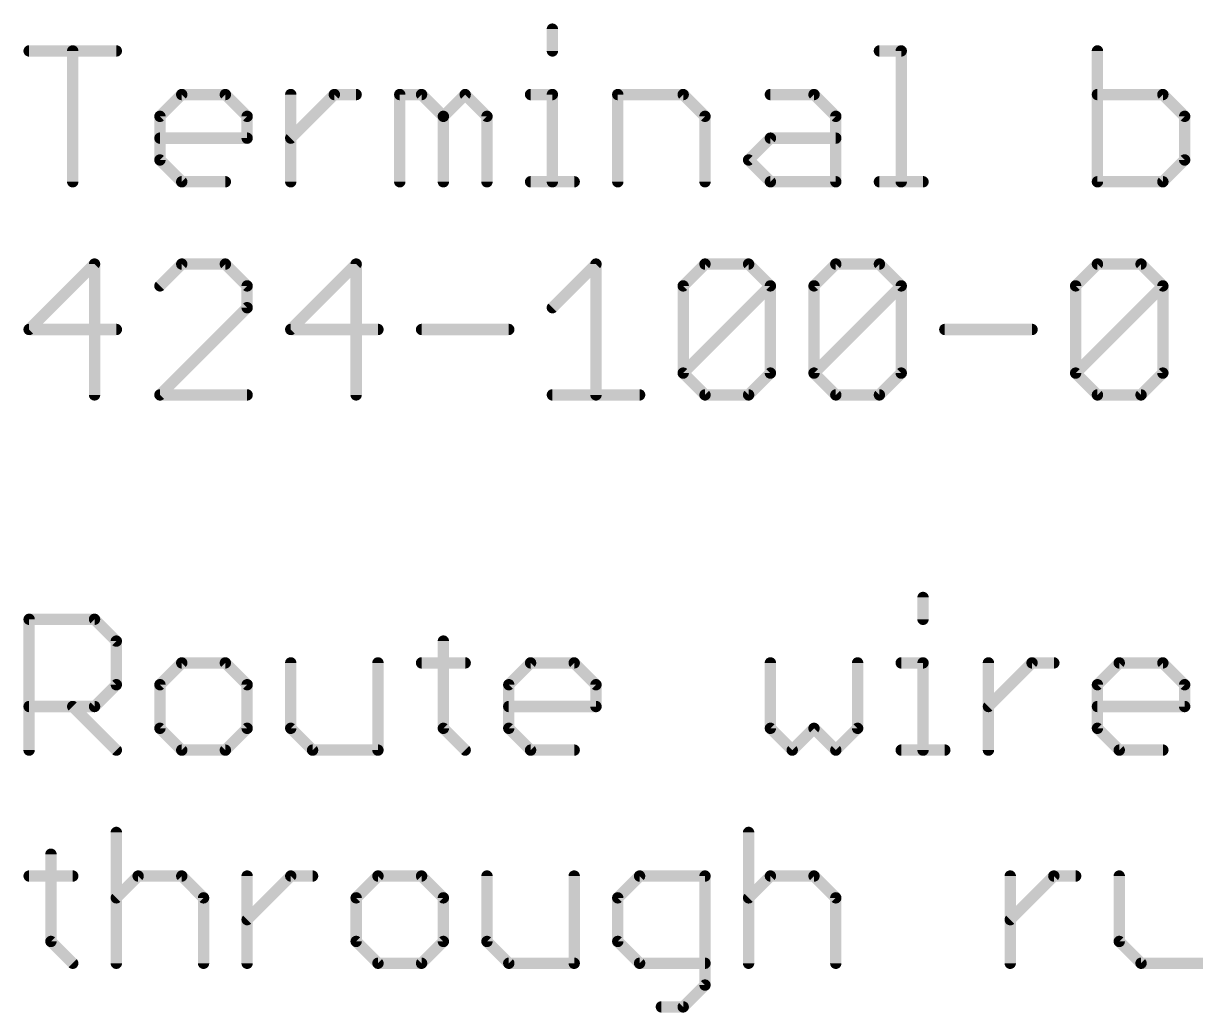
# Model space of a CAD drawing. Extents: x 0 to 387, y 0 to 260.
# Drawn here: x 154.94 to 175.9, y 86.85 to 104.53 of the extents above; entities that cross this region are included whole.
import ezdxf

# ---------------------------------------------------------------- set-up
doc = ezdxf.new("R2010")
doc.units = 0
doc.layers.add('94', color=14, linetype='CONTINUOUS')

msp = doc.modelspace()

# ---------------------------------------------------------------- linework, layer by layer
at = {"layer": '94', "const_width": 0.2032}
for points in [[(164.3968, 104.4302), (164.3968, 104.0404)], [(155.0416, 104.0404), (156.6008, 104.0404)], [(155.8212, 101.7016), (155.8212, 104.0404)], [(170.2438, 104.0404), (170.6336, 104.0404)], [(170.6336, 104.0404), (170.6336, 101.7016)], [(174.1418, 104.0404), (174.1418, 101.7016)], [(157.3804, 102.871), (157.7702, 103.2608)], [(157.7702, 103.2608), (158.5498, 103.2608)], [(158.5498, 103.2608), (158.9396, 102.871)], [(159.7192, 101.7016), (159.7192, 103.2608)], [(159.7192, 102.4812), (160.4988, 103.2608)], [(160.4988, 103.2608), (160.8886, 103.2608)], [(161.6682, 101.7016), (161.6682, 103.2608)], [(161.6682, 103.2608), (162.058, 103.2608)], [(162.058, 103.2608), (162.4478, 102.871)], [(162.4478, 102.871), (162.8376, 103.2608)], [(162.8376, 103.2608), (163.2274, 102.871)], [(164.007, 103.2608), (164.3968, 103.2608)], [(164.3968, 103.2608), (164.3968, 101.7016)], [(165.5662, 101.7016), (165.5662, 103.2608)], [(165.5662, 103.2608), (166.7356, 103.2608)], [(166.7356, 103.2608), (167.1254, 102.871)], [(168.2948, 103.2608), (169.0744, 103.2608)], [(169.0744, 103.2608), (169.4642, 102.871)], [(175.3112, 103.2608), (174.1418, 103.2608)], [(175.701, 102.871), (175.3112, 103.2608)], [(157.3804, 102.0914), (157.3804, 102.871)], [(158.9396, 102.871), (158.9396, 102.4812)], [(162.4478, 102.871), (162.4478, 101.7016)], [(163.2274, 102.871), (163.2274, 101.7016)], [(167.1254, 102.871), (167.1254, 101.7016)], [(169.4642, 102.871), (169.4642, 101.7016)], [(175.701, 102.0914), (175.701, 102.871)], [(158.9396, 102.4812), (157.3804, 102.4812)], [(167.905, 102.0914), (168.2948, 102.4812)], [(168.2948, 102.4812), (169.4642, 102.4812)], [(157.7702, 101.7016), (157.3804, 102.0914)], [(168.2948, 101.7016), (167.905, 102.0914)], [(175.3112, 101.7016), (175.701, 102.0914)], [(158.5498, 101.7016), (157.7702, 101.7016)], [(164.007, 101.7016), (164.7866, 101.7016)], [(169.4642, 101.7016), (168.2948, 101.7016)], [(170.2438, 101.7016), (171.0234, 101.7016)], [(174.1418, 101.7016), (175.3112, 101.7016)], [(156.211, 100.2304), (155.0416, 99.061)], [(156.211, 97.8916), (156.211, 100.2304)], [(157.7702, 100.2304), (157.3804, 99.8406)], [(158.5498, 100.2304), (157.7702, 100.2304)], [(158.9396, 99.8406), (158.5498, 100.2304)], [(160.8886, 100.2304), (159.7192, 99.061)], [(160.8886, 97.8916), (160.8886, 100.2304)], [(164.3968, 99.4508), (165.1764, 100.2304)], [(165.1764, 100.2304), (165.1764, 97.8916)], [(166.7356, 99.8406), (167.1254, 100.2304)], [(167.1254, 100.2304), (167.905, 100.2304)], [(167.905, 100.2304), (168.2948, 99.8406)], [(169.0744, 99.8406), (169.4642, 100.2304)], [(169.4642, 100.2304), (170.2438, 100.2304)], [(170.2438, 100.2304), (170.6336, 99.8406)], [(173.752, 99.8406), (174.1418, 100.2304)], [(174.1418, 100.2304), (174.9214, 100.2304)], [(174.9214, 100.2304), (175.3112, 99.8406)], [(158.9396, 99.4508), (158.9396, 99.8406)], [(166.7356, 98.2814), (166.7356, 99.8406)], [(166.7356, 98.2814), (168.2948, 99.8406)], [(168.2948, 99.8406), (168.2948, 98.2814)], [(169.0744, 98.2814), (169.0744, 99.8406)], [(169.0744, 98.2814), (170.6336, 99.8406)], [(170.6336, 99.8406), (170.6336, 98.2814)], [(173.752, 98.2814), (173.752, 99.8406)], [(173.752, 98.2814), (175.3112, 99.8406)], [(175.3112, 99.8406), (175.3112, 98.2814)], [(157.3804, 97.8916), (158.9396, 99.4508)], [(155.0416, 99.061), (156.6008, 99.061)], [(159.7192, 99.061), (161.2784, 99.061)], [(162.058, 99.061), (163.6172, 99.061)], [(171.4132, 99.061), (172.9724, 99.061)], [(167.1254, 97.8916), (166.7356, 98.2814)], [(168.2948, 98.2814), (167.905, 97.8916)], [(169.4642, 97.8916), (169.0744, 98.2814)], [(170.6336, 98.2814), (170.2438, 97.8916)], [(174.1418, 97.8916), (173.752, 98.2814)], [(175.3112, 98.2814), (174.9214, 97.8916)], [(158.9396, 97.8916), (157.3804, 97.8916)], [(164.3968, 97.8916), (165.956, 97.8916)], [(167.905, 97.8916), (167.1254, 97.8916)], [(170.2438, 97.8916), (169.4642, 97.8916)], [(174.9214, 97.8916), (174.1418, 97.8916)], [(171.0234, 94.2702), (171.0234, 93.8804)], [(155.0416, 91.5416), (155.0416, 93.8804)], [(155.0416, 93.8804), (156.211, 93.8804)], [(156.211, 93.8804), (156.6008, 93.4906)], [(156.6008, 93.4906), (156.6008, 92.711)], [(162.4478, 93.4906), (162.4478, 91.9314)], [(157.7702, 93.1008), (157.3804, 92.711)], [(158.5498, 93.1008), (157.7702, 93.1008)], [(158.9396, 92.711), (158.5498, 93.1008)], [(159.7192, 93.1008), (159.7192, 91.9314)], [(161.2784, 91.5416), (161.2784, 93.1008)], [(162.058, 93.1008), (162.8376, 93.1008)], [(163.6172, 92.711), (164.007, 93.1008)], [(164.007, 93.1008), (164.7866, 93.1008)], [(164.7866, 93.1008), (165.1764, 92.711)], [(168.2948, 93.1008), (168.2948, 91.9314)], [(169.854, 91.9314), (169.854, 93.1008)], [(170.6336, 93.1008), (171.0234, 93.1008)], [(171.0234, 93.1008), (171.0234, 91.5416)], [(172.1928, 91.5416), (172.1928, 93.1008)], [(172.1928, 92.3212), (172.9724, 93.1008)], [(172.9724, 93.1008), (173.3622, 93.1008)], [(174.1418, 92.711), (174.5316, 93.1008)], [(174.5316, 93.1008), (175.3112, 93.1008)], [(175.3112, 93.1008), (175.701, 92.711)], [(156.6008, 92.711), (156.211, 92.3212)], [(157.3804, 92.711), (157.3804, 91.9314)], [(158.9396, 91.9314), (158.9396, 92.711)], [(163.6172, 91.9314), (163.6172, 92.711)], [(165.1764, 92.711), (165.1764, 92.3212)], [(174.1418, 91.9314), (174.1418, 92.711)], [(175.701, 92.711), (175.701, 92.3212)], [(156.211, 92.3212), (155.0416, 92.3212)], [(155.8212, 92.3212), (156.6008, 91.5416)], [(165.1764, 92.3212), (163.6172, 92.3212)], [(175.701, 92.3212), (174.1418, 92.3212)], [(157.3804, 91.9314), (157.7702, 91.5416)], [(158.5498, 91.5416), (158.9396, 91.9314)], [(159.7192, 91.9314), (160.109, 91.5416)], [(162.4478, 91.9314), (162.8376, 91.5416)], [(164.007, 91.5416), (163.6172, 91.9314)], [(168.2948, 91.9314), (168.6846, 91.5416)], [(168.6846, 91.5416), (169.0744, 91.9314)], [(169.0744, 91.9314), (169.4642, 91.5416)], [(169.4642, 91.5416), (169.854, 91.9314)], [(174.5316, 91.5416), (174.1418, 91.9314)], [(157.7702, 91.5416), (158.5498, 91.5416)], [(160.109, 91.5416), (161.2784, 91.5416)], [(164.7866, 91.5416), (164.007, 91.5416)], [(170.6336, 91.5416), (171.4132, 91.5416)], [(175.3112, 91.5416), (174.5316, 91.5416)], [(156.6008, 90.0704), (156.6008, 87.7316)], [(167.905, 90.0704), (167.905, 87.7316)], [(155.4314, 89.6806), (155.4314, 88.1214)], [(155.0416, 89.2908), (155.8212, 89.2908)], [(156.6008, 88.901), (156.9906, 89.2908)], [(156.9906, 89.2908), (157.7702, 89.2908)], [(157.7702, 89.2908), (158.16, 88.901)], [(158.9396, 87.7316), (158.9396, 89.2908)], [(158.9396, 88.5112), (159.7192, 89.2908)], [(159.7192, 89.2908), (160.109, 89.2908)], [(161.2784, 89.2908), (160.8886, 88.901)], [(162.058, 89.2908), (161.2784, 89.2908)], [(162.4478, 88.901), (162.058, 89.2908)], [(163.2274, 89.2908), (163.2274, 88.1214)], [(164.7866, 87.7316), (164.7866, 89.2908)], [(165.956, 89.2908), (165.5662, 88.901)], [(167.1254, 89.2908), (165.956, 89.2908)], [(167.1254, 87.3418), (167.1254, 89.2908)], [(167.905, 88.901), (168.2948, 89.2908)], [(168.2948, 89.2908), (169.0744, 89.2908)], [(169.0744, 89.2908), (169.4642, 88.901)], [(172.5826, 87.7316), (172.5826, 89.2908)], [(172.5826, 88.5112), (173.3622, 89.2908)], [(173.3622, 89.2908), (173.752, 89.2908)], [(174.5316, 89.2908), (174.5316, 88.1214)], [(158.16, 88.901), (158.16, 87.7316)], [(160.8886, 88.901), (160.8886, 88.1214)], [(162.4478, 88.1214), (162.4478, 88.901)], [(165.5662, 88.901), (165.5662, 88.1214)], [(169.4642, 88.901), (169.4642, 87.7316)], [(155.4314, 88.1214), (155.8212, 87.7316)], [(160.8886, 88.1214), (161.2784, 87.7316)], [(162.058, 87.7316), (162.4478, 88.1214)], [(163.2274, 88.1214), (163.6172, 87.7316)], [(165.5662, 88.1214), (165.956, 87.7316)], [(174.5316, 88.1214), (174.9214, 87.7316)], [(161.2784, 87.7316), (162.058, 87.7316)], [(163.6172, 87.7316), (164.7866, 87.7316)], [(165.956, 87.7316), (167.1254, 87.7316)], [(174.9214, 87.7316), (176.0908, 87.7316)], [(166.7356, 86.952), (167.1254, 87.3418)], [(166.3458, 86.952), (166.7356, 86.952)]]:
    msp.add_lwpolyline(points, dxfattribs=at)
at = {"layer": '94', "const_width": 0.1016}
for points in [[(164.4476, 104.4302, 1), (164.346, 104.4302)], [(155.0416, 104.0912, 1), (155.0416, 103.9896)], [(155.872, 104.0404, 1), (155.7704, 104.0404)], [(156.6008, 103.9896, 1), (156.6008, 104.0912)], [(164.346, 104.0404, 1), (164.4476, 104.0404)], [(170.2438, 104.0912, 1), (170.2438, 103.9896)], [(170.6844, 104.0404, 1), (170.5828, 104.0404)], [(170.6336, 103.9896, 1), (170.6336, 104.0912)], [(174.1926, 104.0404, 1), (174.091, 104.0404)], [(157.7702, 103.3116, 1), (157.7702, 103.21)], [(157.8061, 103.2249, 1), (157.7343, 103.2967)], [(158.5857, 103.2967, 1), (158.5139, 103.2249)], [(158.5498, 103.21, 1), (158.5498, 103.3116)], [(159.77, 103.2608, 1), (159.6684, 103.2608)], [(160.4988, 103.3116, 1), (160.4988, 103.21)], [(160.5347, 103.2249, 1), (160.4629, 103.2967)], [(160.8886, 103.21, 1), (160.8886, 103.3116)], [(161.719, 103.2608, 1), (161.6174, 103.2608)], [(161.6682, 103.3116, 1), (161.6682, 103.21)], [(162.0939, 103.2967, 1), (162.0221, 103.2249)], [(162.058, 103.21, 1), (162.058, 103.3116)], [(162.8735, 103.2967, 1), (162.8017, 103.2249)], [(162.8735, 103.2249, 1), (162.8017, 103.2967)], [(164.007, 103.3116, 1), (164.007, 103.21)], [(164.4476, 103.2608, 1), (164.346, 103.2608)], [(164.3968, 103.21, 1), (164.3968, 103.3116)], [(165.617, 103.2608, 1), (165.5154, 103.2608)], [(165.5662, 103.3116, 1), (165.5662, 103.21)], [(166.7715, 103.2967, 1), (166.6997, 103.2249)], [(166.7356, 103.21, 1), (166.7356, 103.3116)], [(168.2948, 103.3116, 1), (168.2948, 103.21)], [(169.1103, 103.2967, 1), (169.0385, 103.2249)], [(169.0744, 103.21, 1), (169.0744, 103.3116)], [(174.1418, 103.3116, 1), (174.1418, 103.21)], [(175.3471, 103.2967, 1), (175.2752, 103.2249)], [(175.3112, 103.21, 1), (175.3112, 103.3116)], [(157.4312, 102.871, 1), (157.3296, 102.871)], [(157.3445, 102.9069, 1), (157.4163, 102.8351)], [(158.9904, 102.871, 1), (158.8888, 102.871)], [(158.9037, 102.8351, 1), (158.9755, 102.9069)], [(162.4986, 102.871, 1), (162.397, 102.871)], [(162.4119, 102.9069, 1), (162.4837, 102.8351)], [(162.4119, 102.8351, 1), (162.4837, 102.9069)], [(163.2782, 102.871, 1), (163.1766, 102.871)], [(163.1915, 102.8351, 1), (163.2633, 102.9069)], [(167.1762, 102.871, 1), (167.0746, 102.871)], [(167.0895, 102.8351, 1), (167.1613, 102.9069)], [(169.515, 102.871, 1), (169.4134, 102.871)], [(169.4283, 102.8351, 1), (169.5001, 102.9069)], [(175.7518, 102.871, 1), (175.6502, 102.871)], [(175.665, 102.8351, 1), (175.7369, 102.9069)], [(157.3804, 102.532, 1), (157.3804, 102.4304)], [(158.8888, 102.4812, 1), (158.9904, 102.4812)], [(158.9396, 102.4304, 1), (158.9396, 102.532)], [(159.6833, 102.5171, 1), (159.7551, 102.4453)], [(168.2948, 102.532, 1), (168.2948, 102.4304)], [(168.3307, 102.4453, 1), (168.2589, 102.5171)], [(169.4642, 102.4304, 1), (169.4642, 102.532)], [(157.4163, 102.1273, 1), (157.3445, 102.0555)], [(157.3296, 102.0914, 1), (157.4312, 102.0914)], [(167.9409, 102.1273, 1), (167.8691, 102.0555)], [(167.8691, 102.1273, 1), (167.9409, 102.0555)], [(175.6502, 102.0914, 1), (175.7518, 102.0914)], [(175.7369, 102.0555, 1), (175.665, 102.1273)], [(155.7704, 101.7016, 1), (155.872, 101.7016)], [(157.7702, 101.7524, 1), (157.7702, 101.6508)], [(157.7343, 101.6657, 1), (157.8061, 101.7375)], [(158.5498, 101.6508, 1), (158.5498, 101.7524)], [(159.6684, 101.7016, 1), (159.77, 101.7016)], [(161.6174, 101.7016, 1), (161.719, 101.7016)], [(162.397, 101.7016, 1), (162.4986, 101.7016)], [(163.1766, 101.7016, 1), (163.2782, 101.7016)], [(164.007, 101.7524, 1), (164.007, 101.6508)], [(164.346, 101.7016, 1), (164.4476, 101.7016)], [(164.7866, 101.6508, 1), (164.7866, 101.7524)], [(165.5154, 101.7016, 1), (165.617, 101.7016)], [(167.0746, 101.7016, 1), (167.1762, 101.7016)], [(168.2948, 101.7524, 1), (168.2948, 101.6508)], [(168.2589, 101.6657, 1), (168.3307, 101.7375)], [(169.4134, 101.7016, 1), (169.515, 101.7016)], [(169.4642, 101.6508, 1), (169.4642, 101.7524)], [(170.2438, 101.7524, 1), (170.2438, 101.6508)], [(170.5828, 101.7016, 1), (170.6844, 101.7016)], [(171.0234, 101.6508, 1), (171.0234, 101.7524)], [(174.1418, 101.7524, 1), (174.1418, 101.6508)], [(174.091, 101.7016, 1), (174.1926, 101.7016)], [(175.2752, 101.7375, 1), (175.3471, 101.6657)], [(175.3112, 101.6508, 1), (175.3112, 101.7524)], [(156.2618, 100.2304, 1), (156.1602, 100.2304)], [(156.2469, 100.1945, 1), (156.1751, 100.2663)], [(157.7702, 100.2812, 1), (157.7702, 100.1796)], [(157.8061, 100.1945, 1), (157.7343, 100.2663)], [(158.5857, 100.2663, 1), (158.5139, 100.1945)], [(158.5498, 100.1796, 1), (158.5498, 100.2812)], [(160.9394, 100.2304, 1), (160.8378, 100.2304)], [(160.9245, 100.1945, 1), (160.8527, 100.2663)], [(165.2272, 100.2304, 1), (165.1256, 100.2304)], [(165.2123, 100.1945, 1), (165.1405, 100.2663)], [(167.1254, 100.2812, 1), (167.1254, 100.1796)], [(167.1613, 100.1945, 1), (167.0895, 100.2663)], [(167.9409, 100.2663, 1), (167.8691, 100.1945)], [(167.905, 100.1796, 1), (167.905, 100.2812)], [(169.4642, 100.2812, 1), (169.4642, 100.1796)], [(169.5001, 100.1945, 1), (169.4283, 100.2663)], [(170.2797, 100.2663, 1), (170.2079, 100.1945)], [(170.2438, 100.1796, 1), (170.2438, 100.2812)], [(174.1418, 100.2812, 1), (174.1418, 100.1796)], [(174.1777, 100.1945, 1), (174.1059, 100.2663)], [(174.9573, 100.2663, 1), (174.8855, 100.1945)], [(174.9214, 100.1796, 1), (174.9214, 100.2812)], [(157.3445, 99.8765, 1), (157.4163, 99.8047)], [(158.9904, 99.8406, 1), (158.8888, 99.8406)], [(158.9037, 99.8047, 1), (158.9755, 99.8765)], [(166.7864, 99.8406, 1), (166.6848, 99.8406)], [(166.6997, 99.8765, 1), (166.7715, 99.8047)], [(168.3456, 99.8406, 1), (168.244, 99.8406)], [(168.3307, 99.8047, 1), (168.2589, 99.8765)], [(168.2589, 99.8047, 1), (168.3307, 99.8765)], [(169.1252, 99.8406, 1), (169.0236, 99.8406)], [(169.0385, 99.8765, 1), (169.1103, 99.8047)], [(170.6844, 99.8406, 1), (170.5828, 99.8406)], [(170.6695, 99.8047, 1), (170.5977, 99.8765)], [(170.5977, 99.8047, 1), (170.6695, 99.8765)], [(173.8028, 99.8406, 1), (173.7012, 99.8406)], [(173.7161, 99.8765, 1), (173.7879, 99.8047)], [(175.362, 99.8406, 1), (175.2604, 99.8406)], [(175.3471, 99.8047, 1), (175.2753, 99.8765)], [(175.2753, 99.8047, 1), (175.3471, 99.8765)], [(158.9755, 99.4149, 1), (158.9037, 99.4867)], [(158.8888, 99.4508, 1), (158.9904, 99.4508)], [(164.3609, 99.4867, 1), (164.4327, 99.4149)], [(155.0416, 99.1118, 1), (155.0416, 99.0102)], [(155.0057, 99.0969, 1), (155.0775, 99.0251)], [(156.6008, 99.0102, 1), (156.6008, 99.1118)], [(159.7192, 99.1118, 1), (159.7192, 99.0102)], [(159.6833, 99.0969, 1), (159.7551, 99.0251)], [(161.2784, 99.0102, 1), (161.2784, 99.1118)], [(162.058, 99.1118, 1), (162.058, 99.0102)], [(163.6172, 99.0102, 1), (163.6172, 99.1118)], [(171.4132, 99.1118, 1), (171.4132, 99.0102)], [(172.9724, 99.0102, 1), (172.9724, 99.1118)], [(166.7715, 98.3173, 1), (166.6997, 98.2455)], [(166.6997, 98.3173, 1), (166.7715, 98.2455)], [(166.6848, 98.2814, 1), (166.7864, 98.2814)], [(168.244, 98.2814, 1), (168.3456, 98.2814)], [(168.3307, 98.2455, 1), (168.2589, 98.3173)], [(169.1103, 98.3173, 1), (169.0385, 98.2455)], [(169.0385, 98.3173, 1), (169.1103, 98.2455)], [(169.0236, 98.2814, 1), (169.1252, 98.2814)], [(170.5828, 98.2814, 1), (170.6844, 98.2814)], [(170.6695, 98.2455, 1), (170.5977, 98.3173)], [(173.7879, 98.3173, 1), (173.7161, 98.2455)], [(173.7161, 98.3173, 1), (173.7879, 98.2455)], [(173.7012, 98.2814, 1), (173.8028, 98.2814)], [(175.2604, 98.2814, 1), (175.362, 98.2814)], [(175.3471, 98.2455, 1), (175.2753, 98.3173)], [(156.1602, 97.8916, 1), (156.2618, 97.8916)], [(157.3804, 97.9424, 1), (157.3804, 97.8408)], [(157.3445, 97.9275, 1), (157.4163, 97.8557)], [(158.9396, 97.8408, 1), (158.9396, 97.9424)], [(160.8378, 97.8916, 1), (160.9394, 97.8916)], [(164.3968, 97.9424, 1), (164.3968, 97.8408)], [(165.1256, 97.8916, 1), (165.2272, 97.8916)], [(165.956, 97.8408, 1), (165.956, 97.9424)], [(167.1254, 97.9424, 1), (167.1254, 97.8408)], [(167.0895, 97.8557, 1), (167.1613, 97.9275)], [(167.8691, 97.9275, 1), (167.9409, 97.8557)], [(167.905, 97.8408, 1), (167.905, 97.9424)], [(169.4642, 97.9424, 1), (169.4642, 97.8408)], [(169.4283, 97.8557, 1), (169.5001, 97.9275)], [(170.2079, 97.9275, 1), (170.2797, 97.8557)], [(170.2438, 97.8408, 1), (170.2438, 97.9424)], [(174.1418, 97.9424, 1), (174.1418, 97.8408)], [(174.1059, 97.8557, 1), (174.1777, 97.9275)], [(174.8855, 97.9275, 1), (174.9573, 97.8557)], [(174.9214, 97.8408, 1), (174.9214, 97.9424)], [(171.0742, 94.2702, 1), (170.9726, 94.2702)], [(155.0924, 93.8804, 1), (154.9908, 93.8804)], [(155.0416, 93.9312, 1), (155.0416, 93.8296)], [(156.2469, 93.9163, 1), (156.1751, 93.8445)], [(156.211, 93.8296, 1), (156.211, 93.9312)], [(170.9726, 93.8804, 1), (171.0742, 93.8804)], [(156.6516, 93.4906, 1), (156.55, 93.4906)], [(156.5649, 93.4547, 1), (156.6367, 93.5265)], [(162.4986, 93.4906, 1), (162.397, 93.4906)], [(157.7702, 93.1516, 1), (157.7702, 93.05)], [(157.8061, 93.0649, 1), (157.7343, 93.1367)], [(158.5857, 93.1367, 1), (158.5139, 93.0649)], [(158.5498, 93.05, 1), (158.5498, 93.1516)], [(159.77, 93.1008, 1), (159.6684, 93.1008)], [(161.3292, 93.1008, 1), (161.2276, 93.1008)], [(162.058, 93.1516, 1), (162.058, 93.05)], [(162.8376, 93.05, 1), (162.8376, 93.1516)], [(164.007, 93.1516, 1), (164.007, 93.05)], [(164.0429, 93.0649, 1), (163.9711, 93.1367)], [(164.8225, 93.1367, 1), (164.7507, 93.0649)], [(164.7866, 93.05, 1), (164.7866, 93.1516)], [(168.3456, 93.1008, 1), (168.244, 93.1008)], [(169.9048, 93.1008, 1), (169.8032, 93.1008)], [(170.6336, 93.1516, 1), (170.6336, 93.05)], [(171.0742, 93.1008, 1), (170.9726, 93.1008)], [(171.0234, 93.05, 1), (171.0234, 93.1516)], [(172.2436, 93.1008, 1), (172.142, 93.1008)], [(172.9724, 93.1516, 1), (172.9724, 93.05)], [(173.0083, 93.0649, 1), (172.9365, 93.1367)], [(173.3622, 93.05, 1), (173.3622, 93.1516)], [(174.5316, 93.1516, 1), (174.5316, 93.05)], [(174.5675, 93.0649, 1), (174.4956, 93.1367)], [(175.3471, 93.1367, 1), (175.2752, 93.0649)], [(175.3112, 93.05, 1), (175.3112, 93.1516)], [(156.55, 92.711, 1), (156.6516, 92.711)], [(156.6367, 92.6751, 1), (156.5649, 92.7469)], [(157.4312, 92.711, 1), (157.3296, 92.711)], [(157.3445, 92.7469, 1), (157.4163, 92.6751)], [(158.9904, 92.711, 1), (158.8888, 92.711)], [(158.9037, 92.6751, 1), (158.9755, 92.7469)], [(163.668, 92.711, 1), (163.5664, 92.711)], [(163.5813, 92.7469, 1), (163.6531, 92.6751)], [(165.2272, 92.711, 1), (165.1256, 92.711)], [(165.1405, 92.6751, 1), (165.2123, 92.7469)], [(174.1926, 92.711, 1), (174.091, 92.711)], [(174.1059, 92.7469, 1), (174.1777, 92.6751)], [(175.7518, 92.711, 1), (175.6502, 92.711)], [(175.665, 92.6751, 1), (175.7369, 92.7469)], [(155.0416, 92.372, 1), (155.0416, 92.2704)], [(155.8571, 92.3571, 1), (155.7853, 92.2853)], [(156.211, 92.2704, 1), (156.211, 92.372)], [(163.6172, 92.372, 1), (163.6172, 92.2704)], [(165.1764, 92.2704, 1), (165.1764, 92.372)], [(174.1418, 92.372, 1), (174.1418, 92.2704)], [(175.701, 92.2704, 1), (175.701, 92.372)], [(156.1751, 92.3571, 1), (156.2469, 92.2853)], [(165.1256, 92.3212, 1), (165.2272, 92.3212)], [(172.1569, 92.3571, 1), (172.2287, 92.2853)], [(175.6502, 92.3212, 1), (175.7518, 92.3212)], [(157.4163, 91.9673, 1), (157.3445, 91.8955)], [(158.9755, 91.8955, 1), (158.9037, 91.9673)], [(159.7551, 91.9673, 1), (159.6833, 91.8955)], [(162.4837, 91.9673, 1), (162.4119, 91.8955)], [(163.6531, 91.9673, 1), (163.5813, 91.8955)], [(168.3307, 91.9673, 1), (168.2589, 91.8955)], [(169.1103, 91.9673, 1), (169.0385, 91.8955)], [(169.1103, 91.8955, 1), (169.0385, 91.9673)], [(169.8899, 91.8955, 1), (169.8181, 91.9673)], [(174.1777, 91.9673, 1), (174.1059, 91.8955)], [(157.3296, 91.9314, 1), (157.4312, 91.9314)], [(158.8888, 91.9314, 1), (158.9904, 91.9314)], [(159.6684, 91.9314, 1), (159.77, 91.9314)], [(162.397, 91.9314, 1), (162.4986, 91.9314)], [(163.5664, 91.9314, 1), (163.668, 91.9314)], [(168.244, 91.9314, 1), (168.3456, 91.9314)], [(169.8032, 91.9314, 1), (169.9048, 91.9314)], [(174.091, 91.9314, 1), (174.1926, 91.9314)], [(154.9908, 91.5416, 1), (155.0924, 91.5416)], [(156.5649, 91.5057, 1), (156.6367, 91.5775)], [(157.7702, 91.5924, 1), (157.7702, 91.4908)], [(157.7343, 91.5057, 1), (157.8061, 91.5775)], [(158.5139, 91.5775, 1), (158.5857, 91.5057)], [(158.5498, 91.4908, 1), (158.5498, 91.5924)], [(160.109, 91.5924, 1), (160.109, 91.4908)], [(160.0731, 91.5057, 1), (160.1449, 91.5775)], [(161.2276, 91.5416, 1), (161.3292, 91.5416)], [(161.2784, 91.4908, 1), (161.2784, 91.5924)], [(162.8017, 91.5057, 1), (162.8735, 91.5775)], [(164.007, 91.5924, 1), (164.007, 91.4908)], [(163.9711, 91.5057, 1), (164.0429, 91.5775)], [(164.7866, 91.4908, 1), (164.7866, 91.5924)], [(168.6487, 91.5775, 1), (168.7205, 91.5057)], [(168.6487, 91.5057, 1), (168.7205, 91.5775)], [(169.4283, 91.5775, 1), (169.5001, 91.5057)], [(169.4283, 91.5057, 1), (169.5001, 91.5775)], [(170.6336, 91.5924, 1), (170.6336, 91.4908)], [(170.9726, 91.5416, 1), (171.0742, 91.5416)], [(171.4132, 91.4908, 1), (171.4132, 91.5924)], [(172.142, 91.5416, 1), (172.2436, 91.5416)], [(174.5316, 91.5924, 1), (174.5316, 91.4908)], [(174.4956, 91.5057, 1), (174.5675, 91.5775)], [(175.3112, 91.4908, 1), (175.3112, 91.5924)], [(156.6516, 90.0704, 1), (156.55, 90.0704)], [(167.9558, 90.0704, 1), (167.8542, 90.0704)], [(155.4822, 89.6806, 1), (155.3806, 89.6806)], [(155.0416, 89.3416, 1), (155.0416, 89.24)], [(155.8212, 89.24, 1), (155.8212, 89.3416)], [(156.9906, 89.3416, 1), (156.9906, 89.24)], [(157.0265, 89.2549, 1), (156.9547, 89.3267)], [(157.8061, 89.3267, 1), (157.7343, 89.2549)], [(157.7702, 89.24, 1), (157.7702, 89.3416)], [(158.9904, 89.2908, 1), (158.8888, 89.2908)], [(159.7192, 89.3416, 1), (159.7192, 89.24)], [(159.7551, 89.2549, 1), (159.6833, 89.3267)], [(160.109, 89.24, 1), (160.109, 89.3416)], [(161.2784, 89.3416, 1), (161.2784, 89.24)], [(161.3143, 89.2549, 1), (161.2425, 89.3267)], [(162.0939, 89.3267, 1), (162.0221, 89.2549)], [(162.058, 89.24, 1), (162.058, 89.3416)], [(163.2782, 89.2908, 1), (163.1766, 89.2908)], [(164.8374, 89.2908, 1), (164.7358, 89.2908)], [(165.956, 89.3416, 1), (165.956, 89.24)], [(165.9919, 89.2549, 1), (165.9201, 89.3267)], [(167.1762, 89.2908, 1), (167.0746, 89.2908)], [(167.1254, 89.24, 1), (167.1254, 89.3416)], [(168.2948, 89.3416, 1), (168.2948, 89.24)], [(168.3307, 89.2549, 1), (168.2589, 89.3267)], [(169.1103, 89.3267, 1), (169.0385, 89.2549)], [(169.0744, 89.24, 1), (169.0744, 89.3416)], [(172.6334, 89.2908, 1), (172.5318, 89.2908)], [(173.3622, 89.3416, 1), (173.3622, 89.24)], [(173.3981, 89.2549, 1), (173.3263, 89.3267)], [(173.752, 89.24, 1), (173.752, 89.3416)], [(174.5824, 89.2908, 1), (174.4808, 89.2908)], [(156.5649, 88.9369, 1), (156.6367, 88.8651)], [(158.2108, 88.901, 1), (158.1092, 88.901)], [(158.1241, 88.8651, 1), (158.1959, 88.9369)], [(160.9394, 88.901, 1), (160.8378, 88.901)], [(160.8527, 88.9369, 1), (160.9245, 88.8651)], [(162.4986, 88.901, 1), (162.397, 88.901)], [(162.4119, 88.8651, 1), (162.4837, 88.9369)], [(165.617, 88.901, 1), (165.5154, 88.901)], [(165.5303, 88.9369, 1), (165.6021, 88.8651)], [(167.8691, 88.9369, 1), (167.9409, 88.8651)], [(169.515, 88.901, 1), (169.4134, 88.901)], [(169.4283, 88.8651, 1), (169.5001, 88.9369)], [(158.9037, 88.5471, 1), (158.9755, 88.4753)], [(172.5467, 88.5471, 1), (172.6185, 88.4753)], [(155.4673, 88.1573, 1), (155.3955, 88.0855)], [(155.3806, 88.1214, 1), (155.4822, 88.1214)], [(160.9245, 88.1573, 1), (160.8527, 88.0855)], [(160.8378, 88.1214, 1), (160.9394, 88.1214)], [(162.397, 88.1214, 1), (162.4986, 88.1214)], [(162.4837, 88.0855, 1), (162.4119, 88.1573)], [(163.2633, 88.1573, 1), (163.1915, 88.0855)], [(163.1766, 88.1214, 1), (163.2782, 88.1214)], [(165.6021, 88.1573, 1), (165.5303, 88.0855)], [(165.5154, 88.1214, 1), (165.617, 88.1214)], [(174.5675, 88.1573, 1), (174.4957, 88.0855)], [(174.4808, 88.1214, 1), (174.5824, 88.1214)], [(155.7853, 87.6957, 1), (155.8571, 87.7675)], [(161.2784, 87.7824, 1), (161.2784, 87.6808)], [(161.2425, 87.6957, 1), (161.3143, 87.7675)], [(162.0221, 87.7675, 1), (162.0939, 87.6957)], [(162.058, 87.6808, 1), (162.058, 87.7824)], [(163.6172, 87.7824, 1), (163.6172, 87.6808)], [(163.5813, 87.6957, 1), (163.6531, 87.7675)], [(164.7866, 87.6808, 1), (164.7866, 87.7824)], [(165.956, 87.7824, 1), (165.956, 87.6808)], [(165.9201, 87.6957, 1), (165.9919, 87.7675)], [(167.1254, 87.6808, 1), (167.1254, 87.7824)], [(174.9214, 87.7824, 1), (174.9214, 87.6808)], [(174.8854, 87.6957, 1), (174.9573, 87.7675)], [(156.55, 87.7316, 1), (156.6516, 87.7316)], [(158.1092, 87.7316, 1), (158.2108, 87.7316)], [(158.8888, 87.7316, 1), (158.9904, 87.7316)], [(164.7358, 87.7316, 1), (164.8374, 87.7316)], [(167.8542, 87.7316, 1), (167.9558, 87.7316)], [(169.4134, 87.7316, 1), (169.515, 87.7316)], [(172.5318, 87.7316, 1), (172.6334, 87.7316)], [(167.0746, 87.3418, 1), (167.1762, 87.3418)], [(167.1613, 87.3059, 1), (167.0895, 87.3777)], [(166.3458, 87.0028, 1), (166.3458, 86.9012)], [(166.6997, 86.9879, 1), (166.7715, 86.9161)], [(166.7356, 86.9012, 1), (166.7356, 87.0028)]]:
    msp.add_lwpolyline(points, format="xyb", dxfattribs=at)

doc.saveas('drawing.dxf')
